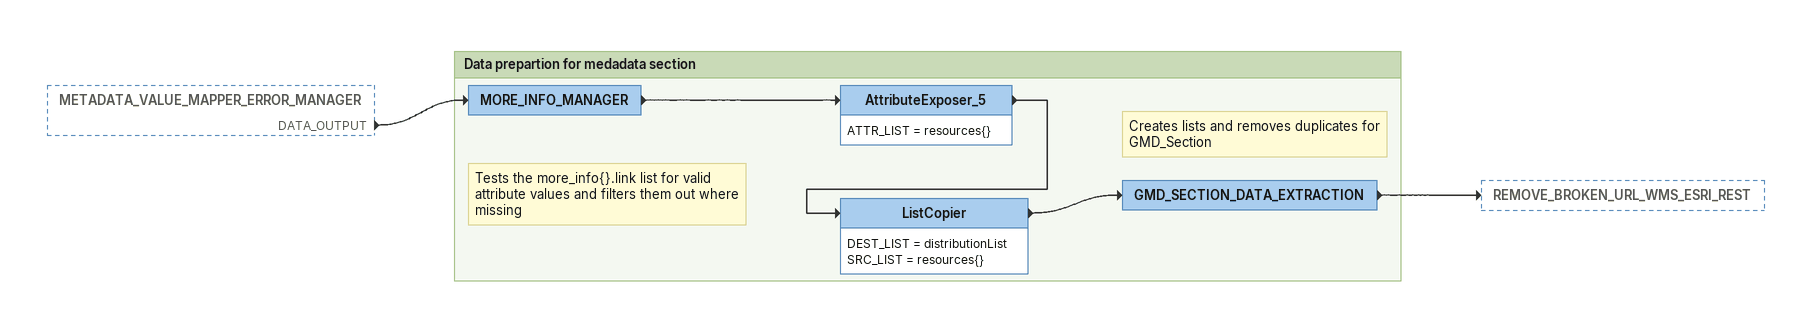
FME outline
METADATA_VALUE_MAPPER_ERROR_MANAGER [outside]
    DATA_OUTPUT -> MORE_INFO_MANAGER

Bookmark: Data prepartion for medadata section
Note: Tests the more_info{}.link list for valid attribute values and filters them out where missing
MORE_INFO_MANAGER
    -> AttributeExposer_5
AttributeExposer_5
    ATTR_LIST = resources{}
    -> ListCopier
ListCopier
    DEST_LIST = distributionList
    SRC_LIST = resources{}
    -> GMD_SECTION_DATA_EXTRACTION
Note: Creates lists and removes duplicates for GMD_Section
GMD_SECTION_DATA_EXTRACTION
    -> REMOVE_BROKEN_URL_WMS_ESRI_REST
